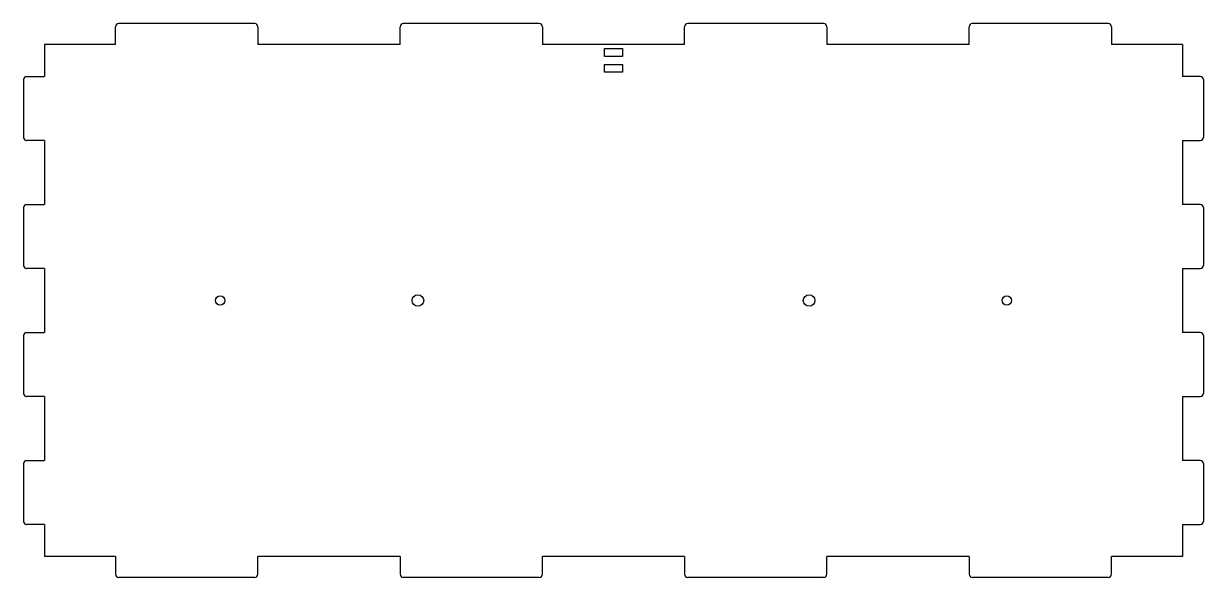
# Model space of a CAD drawing. Header units: millimetres. Extents: x 0 to 766, y 0 to 360.
import ezdxf

# ---------------------------------------------------------------- set-up
doc = ezdxf.new("R2010")
doc.units = ezdxf.units.MM
doc.layers.add('CutProfile', color=7, linetype='CONTINUOUS')

msp = doc.modelspace()

# ---------------------------------------------------------------- linework, layer by layer
at = {"layer": 'CutProfile'}
for p, q in [((59.775, 346), (59.775, 357.6)), ((150.125, 359.6), (61.775, 359.6)), ((152.125, 357.6), (152.125, 346)), ((244.475, 346), (244.475, 357.6)), ((334.825, 359.6), (246.475, 359.6)), ((336.825, 357.6), (336.825, 346)), ((429.175, 346), (429.175, 357.6)), ((519.525, 359.6), (431.175, 359.6)), ((521.525, 357.6), (521.525, 346)), ((613.875, 346), (613.875, 357.6)), ((704.225, 359.6), (615.875, 359.6)), ((706.225, 357.6), (706.225, 346)), ((13.6, 346), (13.6, 325.225)), ((59.775, 346), (13.6, 346)), ((244.475, 346), (152.125, 346)), ((429.175, 346), (336.825, 346)), ((613.875, 346), (521.525, 346)), ((752.4, 346), (706.225, 346)), ((752.4, 346), (752.4, 325.225)), ((377.2, 343.425), (388.8, 343.425)), ((377.2, 338.275), (377.2, 343.425)), ((388.8, 338.275), (377.2, 338.275)), ((388.8, 343.425), (388.8, 338.275)), ((377.2, 333.125), (388.8, 333.125)), ((377.2, 327.975), (377.2, 333.125)), ((388.8, 333.125), (388.8, 327.975)), ((0, 323.225), (0, 285.675)), ((2, 325.225), (13.6, 325.225)), ((388.8, 327.975), (377.2, 327.975)), ((764, 325.225), (752.4, 325.225)), ((766, 323.225), (766, 285.675)), ((13.6, 283.675), (2, 283.675)), ((13.6, 283.675), (13.6, 242.125)), ((752.4, 283.675), (764, 283.675)), ((752.4, 283.675), (752.4, 242.125)), ((0, 240.125), (0, 202.575)), ((2, 242.125), (13.6, 242.125)), ((764, 242.125), (752.4, 242.125)), ((766, 240.125), (766, 202.575)), ((13.6, 200.575), (2, 200.575)), ((13.6, 200.575), (13.6, 159.025)), ((752.4, 200.575), (764, 200.575)), ((752.4, 200.575), (752.4, 159.025)), ((0, 157.025), (0, 119.475)), ((2, 159.025), (13.6, 159.025)), ((764, 159.025), (752.4, 159.025)), ((766, 157.025), (766, 119.475)), ((13.6, 117.475), (2, 117.475)), ((13.6, 117.475), (13.6, 75.925)), ((752.4, 117.475), (764, 117.475)), ((752.4, 117.475), (752.4, 75.925)), ((0, 73.925), (0, 36.375)), ((2, 75.925), (13.6, 75.925)), ((764, 75.925), (752.4, 75.925)), ((766, 73.925), (766, 36.375)), ((13.6, 34.375), (2, 34.375)), ((13.6, 34.375), (13.6, 13.6)), ((752.4, 34.375), (764, 34.375)), ((752.4, 34.375), (752.4, 13.6)), ((59.775, 13.6), (13.6, 13.6)), ((59.775, 13.6), (59.775, 2)), ((244.475, 13.6), (152.125, 13.6)), ((152.125, 2), (152.125, 13.6)), ((244.475, 13.6), (244.475, 2)), ((429.175, 13.6), (336.825, 13.6)), ((336.825, 2), (336.825, 13.6)), ((429.175, 13.6), (429.175, 2)), ((613.875, 13.6), (521.525, 13.6)), ((521.525, 2), (521.525, 13.6)), ((613.875, 13.6), (613.875, 2)), ((752.4, 13.6), (706.225, 13.6)), ((706.225, 2), (706.225, 13.6)), ((150.125, 0), (61.775, 0)), ((334.825, 0), (246.475, 0)), ((519.525, 0), (431.175, 0)), ((704.225, 0), (615.875, 0))]:
    msp.add_line(p, q, dxfattribs=at)
for centre, radius in [((127.667, 179.8), 3), ((256, 179.8), 3.75), ((510, 179.8), 3.75), ((638.333, 179.8), 3)]:
    msp.add_circle(centre, radius, dxfattribs=at)
for centre, start, end in [((61.775, 357.6), 90, 180), ((150.125, 357.6), 0, 90), ((246.475, 357.6), 90, 180), ((334.825, 357.6), 0, 90), ((431.175, 357.6), 90, 180), ((519.525, 357.6), 0, 90), ((615.875, 357.6), 90, 180), ((704.225, 357.6), 0, 90), ((2, 323.225), 90, 180), ((764, 323.225), 0, 90), ((2, 285.675), 180, -90), ((764, 285.675), -90, 0), ((2, 240.125), 90, 180), ((764, 240.125), 0, 90), ((2, 202.575), 180, -90), ((764, 202.575), -90, 0), ((2, 157.025), 90, 180), ((764, 157.025), 0, 90), ((2, 119.475), 180, -90), ((764, 119.475), -90, 0), ((2, 73.925), 90, 180), ((764, 73.925), 0, 90), ((2, 36.375), 180, -90), ((764, 36.375), -90, 0), ((61.775, 2), 180, -90), ((150.125, 2), -90, 0), ((246.475, 2), 180, -90), ((334.825, 2), -90, 0), ((431.175, 2), 180, -90), ((519.525, 2), -90, 0), ((615.875, 2), 180, -90), ((704.225, 2), -90, 0)]:
    msp.add_arc(centre, 2, start, end, dxfattribs=at)

doc.saveas('drawing.dxf')
